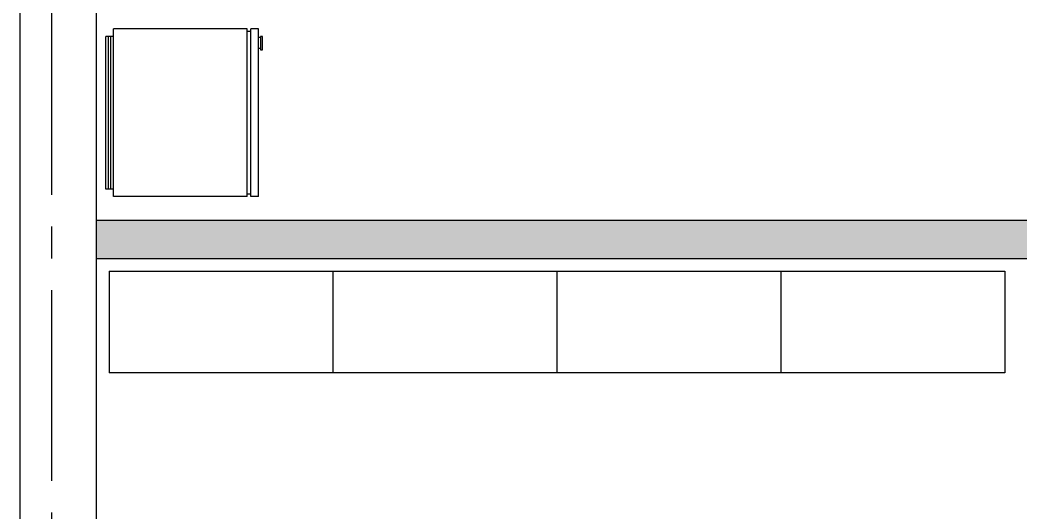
# Model space of a CAD drawing. Header units: metres. Extents: x 95 to 486, y 2972 to 3465.
# Drawn here: x 171.079 to 175.013, y 3419.527 to 3421.462 of the extents above; entities that cross this region are included whole.
import ezdxf

# ---------------------------------------------------------------- set-up
doc = ezdxf.new("R2010")
doc.units = ezdxf.units.M
doc.linetypes.add('CENTER2', pattern=[1.125, 0.75, -0.125, 0.125, -0.125])
doc.linetypes.add('DASHDOT2', pattern=[0.5, 0.25, -0.125, 0, -0.125])
for name, color, linetype in [('0_LINEAS-MEDIANERAS', 1, 'DASHDOT2'), ('0_MUROS', 7, 'Continuous'), ('E_EQUIPAMIENTO', 1, 'Continuous')]:
    doc.layers.add(name, color=color, linetype=linetype)

# ---------------------------------------------------------------- blocks, each defined once
blk = doc.blocks.new('HELADERA')
at = {"color": 1}
for p, q in [((-0.3176, 0.2386), (0.3424, 0.2386)), ((-0.3176, -0.2864), (-0.3176, 0.2386)), ((-0.2876, 0.2686), (0.3124, 0.2686)), ((-0.2876, 0.2386), (-0.2876, 0.2686)), ((-0.2876, 0.2586), (0.3124, 0.2586)), ((-0.2876, 0.2486), (0.3124, 0.2486)), ((0.3124, 0.2386), (0.3124, 0.2686)), ((0.3424, -0.2864), (0.3424, 0.2386)), ((-0.3176, -0.2864), (0.3424, -0.2864)), ((-0.3176, -0.3014), (0.3424, -0.3014)), ((-0.3176, -0.3314), (-0.3176, -0.3014)), ((-0.3076, -0.3014), (-0.3076, -0.2864)), ((0.3324, -0.3014), (0.3324, -0.2864)), ((0.3424, -0.3314), (0.3424, -0.3014)), ((-0.3176, -0.3314), (0.3424, -0.3314)), ((0.3121, -0.3396), (0.2604, -0.3396)), ((0.2604, -0.3396), (0.2604, -0.3475)), ((0.2604, -0.3475), (0.3121, -0.3475)), ((0.2653, -0.3396), (0.2653, -0.3314)), ((0.3081, -0.3396), (0.3081, -0.3314)), ((0.3121, -0.3475), (0.3121, -0.3396))]:
    blk.add_line(p, q, dxfattribs=at)

msp = doc.modelspace()

# ---------------------------------------------------------------- hatches: boundary and pattern name
at = {"layer": '0_MUROS'}
h = msp.add_hatch(color=256, dxfattribs=at)
h.paths.add_polyline_path([(180.8786, 3424.4245), (171.3786, 3424.4245), (171.3786, 3424.2745), (180.7286, 3424.2745), (180.7286, 3421.5745), (180.8786, 3421.5745)])
h.paths.add_polyline_path([(180.8786, 3420.6745), (180.8786, 3420.7745), (180.7286, 3420.7745), (180.7286, 3420.6745), (171.3786, 3420.6745), (171.3786, 3420.5245), (176.7286, 3420.5245), (176.7286, 3419.8245), (176.8286, 3419.8245), (176.8286, 3420.5245), (180.7286, 3420.5245), (180.7286, 3419.6245), (180.8786, 3419.6245)])

# ---------------------------------------------------------------- linework, layer by layer
at = {"layer": '0_LINEAS-MEDIANERAS', "linetype": 'CENTER2'}
msp.add_line((171.2036, 3409.5245), (171.2036, 3429.9145), dxfattribs=at)
at = {"layer": '0_MUROS'}
for p, q in [((171.0786, 3409.5745), (171.0786, 3430.0645)), ((171.3786, 3409.5745), (171.3786, 3429.7645)), ((171.3786, 3420.6745), (180.7286, 3420.6745)), ((171.3786, 3420.5245), (176.7286, 3420.5245))]:
    msp.add_line(p, q, dxfattribs=at)
at = {"layer": 'E_EQUIPAMIENTO'}
for p, q in [((171.4286, 3420.4745), (171.4286, 3420.0745)), ((171.4286, 3420.4745), (174.9486, 3420.4745)), ((172.3086, 3420.4745), (172.3086, 3420.0745)), ((173.1886, 3420.4745), (173.1886, 3420.0745)), ((174.0686, 3420.4745), (174.0686, 3420.0745)), ((174.9486, 3420.4745), (174.9486, 3420.0745)), ((174.9486, 3420.0745), (171.4286, 3420.0745))]:
    msp.add_line(p, q, dxfattribs=at)

# ---------------------------------------------------------------- block references
at = {"layer": '0_MUROS', "rotation": 90}
msp.add_blockref('HELADERA', (171.6846, 3421.0849), dxfattribs=at)

doc.saveas('drawing.dxf')
